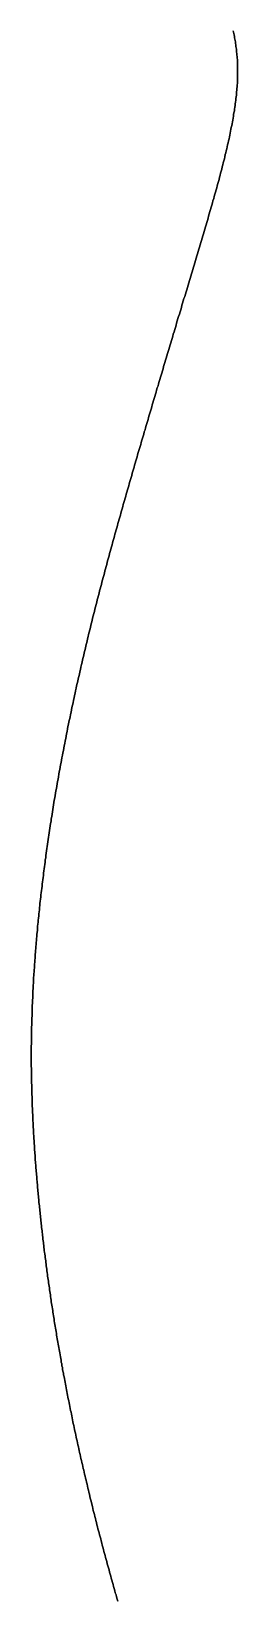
# Model space of a CAD drawing. Header units: inches. Extents: x 130170 to 284068, y 377793 to 804530.
# Drawn here: x 248863.7 to 248878.8, y 747460.3 to 747574.9 of the extents above; entities that cross this region are included whole.
import ezdxf

# ---------------------------------------------------------------- set-up
doc = ezdxf.new("R2010")
doc.units = ezdxf.units.IN
doc.header["$MEASUREMENT"] = 0
doc.layers.add('muni_il', color=7, linetype='Continuous')

msp = doc.modelspace()

# ---------------------------------------------------------------- linework, layer by layer
at = {"layer": 'muni_il'}
for points in [[(248878.43, 747574.9), (248878.46, 747574.8), (248878.48, 747574.7), (248878.5, 747574.6), (248878.52, 747574.49), (248878.54, 747574.39), (248878.56, 747574.29), (248878.58, 747574.18), (248878.6, 747574.08), (248878.61, 747573.97), (248878.63, 747573.87), (248878.64, 747573.76), (248878.66, 747573.66), (248878.67, 747573.55), (248878.68, 747573.44), (248878.69, 747573.33), (248878.7, 747573.23), (248878.71, 747573.12), (248878.72, 747573.01), (248878.73, 747572.9), (248878.74, 747572.79), (248878.74, 747572.68), (248878.75, 747572.56), (248878.75, 747572.45), (248878.76, 747572.34), (248878.76, 747572.22), (248878.76, 747572.11), (248878.76, 747572), (248878.76, 747571.88), (248878.76, 747571.76), (248878.76, 747571.65), (248878.76, 747571.53), (248878.75, 747571.41), (248878.75, 747571.29), (248878.74, 747571.18), (248878.74, 747571.06), (248878.73, 747570.93), (248878.72, 747570.81), (248878.71, 747570.69), (248878.7, 747570.57), (248878.69, 747570.45), (248878.68, 747570.32), (248878.67, 747570.2), (248878.65, 747570.07), (248878.64, 747569.95), (248878.62, 747569.82), (248878.61, 747569.69), (248878.59, 747569.56), (248878.57, 747569.44), (248878.55, 747569.31), (248878.54, 747569.18), (248878.52, 747569.05), (248878.49, 747568.91), (248878.47, 747568.78), (248878.45, 747568.65), (248878.43, 747568.51), (248878.4, 747568.38), (248878.38, 747568.25), (248878.35, 747568.11), (248878.33, 747567.97), (248878.3, 747567.84), (248878.27, 747567.7), (248878.25, 747567.56), (248878.22, 747567.42), (248878.19, 747567.28), (248878.16, 747567.14), (248878.13, 747567), (248878.1, 747566.86), (248878.06, 747566.71), (248878.03, 747566.57), (248878, 747566.43), (248877.97, 747566.28), (248877.93, 747566.14), (248877.9, 747565.99), (248877.86, 747565.85), (248877.82, 747565.7), (248877.79, 747565.55), (248877.75, 747565.4), (248877.71, 747565.25), (248877.68, 747565.1), (248877.64, 747564.95), (248877.6, 747564.8), (248877.56, 747564.65), (248877.52, 747564.5), (248877.48, 747564.35), (248877.44, 747564.2), (248877.4, 747564.04), (248877.35, 747563.89), (248877.31, 747563.74), (248877.27, 747563.58), (248877.23, 747563.43), (248877.18, 747563.27), (248877.14, 747563.11), (248877.1, 747562.96), (248877.05, 747562.8), (248877.01, 747562.64), (248876.96, 747562.49), (248876.92, 747562.33), (248876.87, 747562.17), (248876.83, 747562.01), (248876.78, 747561.85), (248876.74, 747561.69), (248876.69, 747561.53), (248876.64, 747561.37), (248876.6, 747561.21), (248876.55, 747561.05), (248876.5, 747560.89), (248876.46, 747560.73), (248876.41, 747560.57), (248876.36, 747560.4), (248876.31, 747560.24), (248876.26, 747560.08), (248876.22, 747559.92), (248876.17, 747559.76), (248876.12, 747559.59), (248876.07, 747559.43), (248876.02, 747559.27), (248875.97, 747559.1), (248875.92, 747558.94), (248875.88, 747558.78), (248875.83, 747558.61), (248875.78, 747558.45), (248875.73, 747558.29), (248875.68, 747558.12), (248875.63, 747557.96), (248875.58, 747557.79), (248875.53, 747557.63), (248875.48, 747557.47), (248875.43, 747557.3), (248875.38, 747557.14), (248875.33, 747556.97), (248875.29, 747556.81), (248875.24, 747556.65), (248875.19, 747556.48), (248875.14, 747556.32), (248875.09, 747556.16), (248875.04, 747555.99), (248874.99, 747555.83), (248874.94, 747555.67), (248874.89, 747555.5), (248874.84, 747555.34), (248874.79, 747555.18), (248874.74, 747555.01), (248874.69, 747554.85), (248874.65, 747554.69), (248874.6, 747554.53), (248874.55, 747554.36), (248874.5, 747554.2), (248874.45, 747554.04), (248874.4, 747553.88), (248874.35, 747553.72), (248874.3, 747553.55), (248874.26, 747553.39), (248874.21, 747553.23), (248874.16, 747553.07), (248874.11, 747552.91), (248874.06, 747552.75), (248874.02, 747552.59), (248873.97, 747552.43), (248873.92, 747552.27), (248873.87, 747552.11), (248873.82, 747551.95), (248873.78, 747551.79), (248873.73, 747551.63), (248873.68, 747551.47), (248873.63, 747551.32), (248873.59, 747551.16), (248873.54, 747551), (248873.49, 747550.84), (248873.45, 747550.68), (248873.4, 747550.53), (248873.35, 747550.37), (248873.31, 747550.21), (248873.26, 747550.06), (248873.21, 747549.9), (248873.17, 747549.74), (248873.12, 747549.59), (248873.07, 747549.43), (248873.03, 747549.28), (248872.98, 747549.12), (248872.94, 747548.97), (248872.89, 747548.81), (248872.84, 747548.66), (248872.8, 747548.5), (248872.75, 747548.35), (248872.71, 747548.19), (248872.66, 747548.04), (248872.62, 747547.89), (248872.57, 747547.73), (248872.52, 747547.58), (248872.48, 747547.43), (248872.43, 747547.27), (248872.39, 747547.12), (248872.34, 747546.97), (248872.3, 747546.82), (248872.25, 747546.66), (248872.21, 747546.51), (248872.16, 747546.36), (248872.12, 747546.21), (248872.08, 747546.06), (248872.03, 747545.9), (248871.99, 747545.75), (248871.94, 747545.6), (248871.9, 747545.45), (248871.85, 747545.3), (248871.81, 747545.15), (248871.76, 747544.99), (248871.72, 747544.84), (248871.68, 747544.69), (248871.63, 747544.54), (248871.59, 747544.39), (248871.54, 747544.24), (248871.5, 747544.09), (248871.45, 747543.94), (248871.41, 747543.79), (248871.37, 747543.64), (248871.32, 747543.48), (248871.28, 747543.33), (248871.23, 747543.18), (248871.19, 747543.03), (248871.15, 747542.88), (248871.1, 747542.73), (248871.06, 747542.58), (248871.02, 747542.43), (248870.97, 747542.28), (248870.93, 747542.12), (248870.88, 747541.97), (248870.84, 747541.82), (248870.8, 747541.67), (248870.75, 747541.52), (248870.71, 747541.37), (248870.67, 747541.21), (248870.62, 747541.06), (248870.58, 747540.91), (248870.53, 747540.76), (248870.49, 747540.6), (248870.45, 747540.45), (248870.4, 747540.3), (248870.36, 747540.15), (248870.32, 747539.99), (248870.27, 747539.84), (248870.23, 747539.68), (248870.19, 747539.53), (248870.14, 747539.38), (248870.1, 747539.22), (248870.05, 747539.07), (248870.01, 747538.91), (248869.97, 747538.76), (248869.92, 747538.6), (248869.88, 747538.45), (248869.84, 747538.29), (248869.79, 747538.14), (248869.75, 747537.98), (248869.71, 747537.82), (248869.66, 747537.67), (248869.62, 747537.51), (248869.58, 747537.35), (248869.53, 747537.2), (248869.49, 747537.04), (248869.45, 747536.88), (248869.4, 747536.72), (248869.36, 747536.56), (248869.32, 747536.4), (248869.27, 747536.25), (248869.23, 747536.09), (248869.19, 747535.93), (248869.14, 747535.77), (248869.1, 747535.61), (248869.06, 747535.45), (248869.02, 747535.28), (248868.97, 747535.12), (248868.93, 747534.96), (248868.89, 747534.8), (248868.84, 747534.64), (248868.8, 747534.47), (248868.76, 747534.31), (248868.72, 747534.15), (248868.67, 747533.99), (248868.63, 747533.82), (248868.59, 747533.66), (248868.54, 747533.49), (248868.5, 747533.33), (248868.46, 747533.16), (248868.42, 747533), (248868.38, 747532.83), (248868.33, 747532.67), (248868.29, 747532.5), (248868.25, 747532.33), (248868.21, 747532.17), (248868.16, 747532), (248868.12, 747531.83), (248868.08, 747531.67), (248868.04, 747531.5), (248868, 747531.33), (248867.96, 747531.16), (248867.91, 747530.99), (248867.87, 747530.82), (248867.83, 747530.66), (248867.79, 747530.49), (248867.75, 747530.32), (248867.71, 747530.15), (248867.67, 747529.98), (248867.63, 747529.81), (248867.59, 747529.63), (248867.55, 747529.46), (248867.51, 747529.29), (248867.47, 747529.12), (248867.43, 747528.95), (248867.39, 747528.78), (248867.35, 747528.61), (248867.31, 747528.43), (248867.27, 747528.26), (248867.23, 747528.09), (248867.19, 747527.92), (248867.15, 747527.74), (248867.11, 747527.57), (248867.07, 747527.4), (248867.03, 747527.22), (248866.99, 747527.05), (248866.95, 747526.88), (248866.92, 747526.7), (248866.88, 747526.53), (248866.84, 747526.35), (248866.8, 747526.18), (248866.76, 747526.01), (248866.73, 747525.83), (248866.69, 747525.66), (248866.65, 747525.48), (248866.62, 747525.31), (248866.58, 747525.13), (248866.54, 747524.96), (248866.51, 747524.78), (248866.47, 747524.61), (248866.43, 747524.43), (248866.4, 747524.26), (248866.36, 747524.08), (248866.33, 747523.91), (248866.29, 747523.73), (248866.26, 747523.56), (248866.22, 747523.38), (248866.19, 747523.21), (248866.15, 747523.04), (248866.12, 747522.86), (248866.08, 747522.69), (248866.05, 747522.51), (248866.02, 747522.34), (248865.98, 747522.16), (248865.95, 747521.99), (248865.92, 747521.81), (248865.88, 747521.64), (248865.85, 747521.46), (248865.82, 747521.29), (248865.79, 747521.12), (248865.76, 747520.94), (248865.72, 747520.77), (248865.69, 747520.6), (248865.66, 747520.42), (248865.63, 747520.25), (248865.6, 747520.08), (248865.57, 747519.9), (248865.54, 747519.73), (248865.51, 747519.56), (248865.48, 747519.39), (248865.45, 747519.21), (248865.42, 747519.04), (248865.39, 747518.87), (248865.36, 747518.7), (248865.33, 747518.53), (248865.31, 747518.36), (248865.28, 747518.19), (248865.25, 747518.02), (248865.22, 747517.85), (248865.2, 747517.68), (248865.17, 747517.51), (248865.14, 747517.34), (248865.12, 747517.17), (248865.09, 747517), (248865.06, 747516.83), (248865.04, 747516.67), (248865.01, 747516.5), (248864.99, 747516.33), (248864.96, 747516.16), (248864.94, 747516), (248864.91, 747515.83), (248864.89, 747515.66), (248864.86, 747515.5), (248864.84, 747515.33), (248864.82, 747515.17), (248864.79, 747515), (248864.77, 747514.84), (248864.75, 747514.68), (248864.73, 747514.51), (248864.7, 747514.35), (248864.68, 747514.19), (248864.66, 747514.02), (248864.64, 747513.86), (248864.62, 747513.7), (248864.6, 747513.54), (248864.58, 747513.38), (248864.56, 747513.22), (248864.54, 747513.06), (248864.52, 747512.9), (248864.5, 747512.74), (248864.48, 747512.58), (248864.46, 747512.42), (248864.44, 747512.27), (248864.42, 747512.11), (248864.4, 747511.95), (248864.38, 747511.8), (248864.37, 747511.64), (248864.35, 747511.48), (248864.33, 747511.33), (248864.31, 747511.17), (248864.3, 747511.02), (248864.28, 747510.87), (248864.27, 747510.71), (248864.25, 747510.56), (248864.23, 747510.41), (248864.22, 747510.26), (248864.2, 747510.1), (248864.19, 747509.95), (248864.17, 747509.8), (248864.16, 747509.65), (248864.14, 747509.5), (248864.13, 747509.35), (248864.12, 747509.2), (248864.1, 747509.06), (248864.09, 747508.91), (248864.08, 747508.76), (248864.06, 747508.61), (248864.05, 747508.47), (248864.04, 747508.32), (248864.03, 747508.17), (248864.01, 747508.03), (248864, 747507.88), (248863.99, 747507.74), (248863.98, 747507.6), (248863.97, 747507.45), (248863.96, 747507.31), (248863.95, 747507.17), (248863.94, 747507.02), (248863.93, 747506.88), (248863.92, 747506.74), (248863.91, 747506.6), (248863.9, 747506.46), (248863.89, 747506.32), (248863.88, 747506.18), (248863.87, 747506.04), (248863.86, 747505.9), (248863.85, 747505.76), (248863.84, 747505.62), (248863.84, 747505.49), (248863.83, 747505.35), (248863.82, 747505.21), (248863.81, 747505.08), (248863.81, 747504.94), (248863.8, 747504.8), (248863.79, 747504.67), (248863.79, 747504.53), (248863.78, 747504.4), (248863.78, 747504.26), (248863.77, 747504.13), (248863.76, 747504), (248863.76, 747503.86), (248863.75, 747503.73), (248863.75, 747503.6), (248863.74, 747503.47), (248863.74, 747503.33), (248863.73, 747503.2), (248863.73, 747503.07), (248863.73, 747502.94), (248863.72, 747502.81), (248863.72, 747502.68), (248863.71, 747502.55), (248863.71, 747502.42), (248863.71, 747502.29), (248863.7, 747502.16), (248863.7, 747502.03), (248863.7, 747501.91), (248863.7, 747501.78), (248863.69, 747501.65), (248863.69, 747501.52), (248863.69, 747501.39), (248863.69, 747501.27), (248863.69, 747501.14), (248863.69, 747501.01), (248863.69, 747500.89), (248863.68, 747500.76), (248863.68, 747500.64), (248863.68, 747500.51), (248863.68, 747500.39), (248863.68, 747500.26), (248863.68, 747500.14), (248863.68, 747500.01), (248863.68, 747499.89), (248863.68, 747499.76), (248863.68, 747499.64), (248863.68, 747499.52), (248863.68, 747499.39), (248863.68, 747499.27), (248863.69, 747499.15), (248863.69, 747499.02), (248863.69, 747498.9), (248863.69, 747498.78), (248863.69, 747498.65), (248863.69, 747498.53), (248863.7, 747498.41), (248863.7, 747498.29), (248863.7, 747498.17), (248863.7, 747498.04), (248863.71, 747497.92), (248863.71, 747497.8), (248863.71, 747497.68), (248863.71, 747497.56), (248863.72, 747497.44), (248863.72, 747497.32), (248863.72, 747497.2), (248863.73, 747497.08), (248863.73, 747496.96), (248863.74, 747496.83), (248863.74, 747496.71), (248863.74, 747496.59), (248863.75, 747496.47), (248863.75, 747496.35), (248863.76, 747496.23), (248863.76, 747496.11), (248863.77, 747495.99), (248863.77, 747495.87), (248863.78, 747495.76), (248863.78, 747495.64), (248863.79, 747495.52), (248863.79, 747495.4), (248863.8, 747495.28), (248863.81, 747495.16), (248863.81, 747495.04), (248863.82, 747494.92), (248863.82, 747494.8), (248863.83, 747494.68), (248863.84, 747494.56), (248863.84, 747494.44), (248863.85, 747494.32), (248863.86, 747494.21), (248863.86, 747494.09), (248863.87, 747493.97), (248863.88, 747493.85), (248863.89, 747493.73), (248863.89, 747493.61), (248863.9, 747493.49), (248863.91, 747493.37), (248863.92, 747493.25), (248863.92, 747493.14), (248863.93, 747493.02), (248863.94, 747492.9), (248863.95, 747492.78), (248863.96, 747492.66), (248863.97, 747492.54), (248863.97, 747492.42), (248863.98, 747492.3), (248863.99, 747492.18), (248864, 747492.07), (248864.01, 747491.95), (248864.02, 747491.83), (248864.03, 747491.71), (248864.04, 747491.59), (248864.05, 747491.47), (248864.06, 747491.35), (248864.07, 747491.23), (248864.08, 747491.11), (248864.09, 747490.99), (248864.1, 747490.88), (248864.11, 747490.76), (248864.12, 747490.64), (248864.13, 747490.52), (248864.14, 747490.4), (248864.15, 747490.28), (248864.16, 747490.16), (248864.17, 747490.04), (248864.18, 747489.92), (248864.2, 747489.8), (248864.21, 747489.68), (248864.22, 747489.56), (248864.23, 747489.44), (248864.24, 747489.32), (248864.25, 747489.2), (248864.27, 747489.08), (248864.28, 747488.96), (248864.29, 747488.84), (248864.3, 747488.72), (248864.32, 747488.6), (248864.33, 747488.48), (248864.34, 747488.36), (248864.35, 747488.24), (248864.37, 747488.12), (248864.38, 747488), (248864.39, 747487.88), (248864.41, 747487.76), (248864.42, 747487.64), (248864.43, 747487.51), (248864.45, 747487.39), (248864.46, 747487.27), (248864.47, 747487.15), (248864.49, 747487.03), (248864.5, 747486.91), (248864.52, 747486.79), (248864.53, 747486.66), (248864.54, 747486.54), (248864.56, 747486.42), (248864.57, 747486.3), (248864.59, 747486.18), (248864.6, 747486.05), (248864.62, 747485.93), (248864.63, 747485.81), (248864.65, 747485.69), (248864.66, 747485.56), (248864.68, 747485.44), (248864.69, 747485.32), (248864.71, 747485.2), (248864.73, 747485.07), (248864.74, 747484.95), (248864.76, 747484.83), (248864.77, 747484.7), (248864.79, 747484.58), (248864.81, 747484.46), (248864.82, 747484.33), (248864.84, 747484.21), (248864.86, 747484.08), (248864.87, 747483.96), (248864.89, 747483.83), (248864.91, 747483.71), (248864.93, 747483.59), (248864.94, 747483.46), (248864.96, 747483.34), (248864.98, 747483.21), (248865, 747483.09), (248865.01, 747482.96), (248865.03, 747482.83), (248865.05, 747482.71), (248865.07, 747482.58), (248865.09, 747482.46), (248865.11, 747482.33), (248865.13, 747482.2), (248865.14, 747482.08), (248865.16, 747481.95), (248865.18, 747481.82), (248865.2, 747481.7), (248865.22, 747481.57), (248865.24, 747481.44), (248865.26, 747481.32), (248865.28, 747481.19), (248865.3, 747481.06), (248865.32, 747480.93), (248865.34, 747480.8), (248865.36, 747480.68), (248865.38, 747480.55), (248865.4, 747480.42), (248865.42, 747480.29), (248865.45, 747480.16), (248865.47, 747480.03), (248865.49, 747479.9), (248865.51, 747479.77), (248865.53, 747479.64), (248865.55, 747479.51), (248865.57, 747479.38), (248865.6, 747479.25), (248865.62, 747479.12), (248865.64, 747478.99), (248865.66, 747478.86), (248865.69, 747478.73), (248865.71, 747478.6), (248865.73, 747478.47), (248865.76, 747478.34), (248865.78, 747478.2), (248865.8, 747478.07), (248865.83, 747477.94), (248865.85, 747477.81), (248865.87, 747477.67), (248865.9, 747477.54), (248865.92, 747477.41), (248865.95, 747477.28), (248865.97, 747477.14), (248865.99, 747477.01), (248866.02, 747476.87), (248866.04, 747476.74), (248866.07, 747476.61), (248866.1, 747476.47), (248866.12, 747476.34), (248866.15, 747476.2), (248866.17, 747476.07), (248866.2, 747475.93), (248866.22, 747475.8), (248866.25, 747475.66), (248866.28, 747475.52), (248866.3, 747475.39), (248866.33, 747475.25), (248866.36, 747475.12), (248866.38, 747474.98), (248866.41, 747474.84), (248866.44, 747474.7), (248866.47, 747474.57), (248866.49, 747474.43), (248866.52, 747474.29), (248866.55, 747474.15), (248866.58, 747474.02), (248866.61, 747473.88), (248866.64, 747473.74), (248866.66, 747473.6), (248866.69, 747473.46), (248866.72, 747473.32), (248866.75, 747473.18), (248866.78, 747473.04), (248866.81, 747472.9), (248866.84, 747472.76), (248866.87, 747472.62), (248866.9, 747472.48), (248866.93, 747472.34), (248866.96, 747472.2), (248866.99, 747472.06), (248867.02, 747471.92), (248867.05, 747471.77), (248867.09, 747471.63), (248867.12, 747471.49), (248867.15, 747471.35), (248867.18, 747471.21), (248867.21, 747471.06), (248867.24, 747470.92), (248867.28, 747470.78), (248867.31, 747470.63), (248867.34, 747470.49), (248867.37, 747470.35), (248867.41, 747470.2), (248867.44, 747470.06), (248867.47, 747469.91), (248867.51, 747469.77), (248867.54, 747469.63), (248867.57, 747469.48), (248867.61, 747469.34), (248867.64, 747469.19), (248867.68, 747469.04), (248867.71, 747468.9), (248867.75, 747468.75), (248867.78, 747468.61), (248867.82, 747468.46), (248867.85, 747468.31), (248867.89, 747468.17), (248867.92, 747468.02), (248867.96, 747467.87), (248867.99, 747467.73), (248868.03, 747467.58), (248868.07, 747467.43), (248868.1, 747467.29), (248868.14, 747467.14), (248868.18, 747466.99), (248868.21, 747466.84), (248868.25, 747466.69), (248868.29, 747466.55), (248868.32, 747466.4), (248868.36, 747466.25), (248868.4, 747466.1), (248868.44, 747465.95), (248868.48, 747465.8), (248868.51, 747465.65), (248868.55, 747465.5), (248868.59, 747465.35), (248868.63, 747465.21), (248868.67, 747465.06), (248868.71, 747464.91), (248868.75, 747464.76), (248868.79, 747464.61), (248868.83, 747464.46), (248868.87, 747464.31), (248868.91, 747464.16), (248868.95, 747464), (248868.99, 747463.85), (248869.03, 747463.7), (248869.07, 747463.55), (248869.11, 747463.4), (248869.15, 747463.25), (248869.19, 747463.1), (248869.23, 747462.95), (248869.27, 747462.8), (248869.31, 747462.65), (248869.36, 747462.5), (248869.4, 747462.34), (248869.44, 747462.19), (248869.48, 747462.04), (248869.52, 747461.89), (248869.57, 747461.74), (248869.61, 747461.59), (248869.65, 747461.43), (248869.69, 747461.28), (248869.74, 747461.13), (248869.78, 747460.98), (248869.82, 747460.83), (248869.87, 747460.67), (248869.91, 747460.52), (248869.95, 747460.37), (248870, 747460.22)], [(248870, 747460.22), (248869.95, 747460.37), (248869.91, 747460.52), (248869.87, 747460.67), (248869.82, 747460.83), (248869.78, 747460.98), (248869.74, 747461.13), (248869.69, 747461.28), (248869.65, 747461.43), (248869.61, 747461.59), (248869.57, 747461.74), (248869.52, 747461.89), (248869.48, 747462.04), (248869.44, 747462.19), (248869.4, 747462.34), (248869.36, 747462.5), (248869.31, 747462.65), (248869.27, 747462.8), (248869.23, 747462.95), (248869.19, 747463.1), (248869.15, 747463.25), (248869.11, 747463.4), (248869.07, 747463.55), (248869.03, 747463.7), (248868.99, 747463.85), (248868.95, 747464), (248868.91, 747464.16), (248868.87, 747464.31), (248868.83, 747464.46), (248868.79, 747464.61), (248868.75, 747464.76), (248868.71, 747464.91), (248868.67, 747465.06), (248868.63, 747465.21), (248868.59, 747465.35), (248868.55, 747465.5), (248868.51, 747465.65), (248868.48, 747465.8), (248868.44, 747465.95), (248868.4, 747466.1), (248868.36, 747466.25), (248868.32, 747466.4), (248868.29, 747466.55), (248868.25, 747466.69), (248868.21, 747466.84), (248868.18, 747466.99), (248868.14, 747467.14), (248868.1, 747467.29), (248868.07, 747467.43), (248868.03, 747467.58), (248867.99, 747467.73), (248867.96, 747467.87), (248867.92, 747468.02), (248867.89, 747468.17), (248867.85, 747468.31), (248867.82, 747468.46), (248867.78, 747468.61), (248867.75, 747468.75), (248867.71, 747468.9), (248867.68, 747469.04), (248867.64, 747469.19), (248867.61, 747469.34), (248867.57, 747469.48), (248867.54, 747469.63), (248867.51, 747469.77), (248867.47, 747469.91), (248867.44, 747470.06), (248867.41, 747470.2), (248867.37, 747470.35), (248867.34, 747470.49), (248867.31, 747470.63), (248867.28, 747470.78), (248867.24, 747470.92), (248867.21, 747471.06), (248867.18, 747471.21), (248867.15, 747471.35), (248867.12, 747471.49), (248867.09, 747471.63), (248867.05, 747471.77), (248867.02, 747471.92), (248866.99, 747472.06), (248866.96, 747472.2), (248866.93, 747472.34), (248866.9, 747472.48), (248866.87, 747472.62), (248866.84, 747472.76), (248866.81, 747472.9), (248866.78, 747473.04), (248866.75, 747473.18), (248866.72, 747473.32), (248866.69, 747473.46), (248866.66, 747473.6), (248866.64, 747473.74), (248866.61, 747473.88), (248866.58, 747474.02), (248866.55, 747474.15), (248866.52, 747474.29), (248866.49, 747474.43), (248866.47, 747474.57), (248866.44, 747474.7), (248866.41, 747474.84), (248866.38, 747474.98), (248866.36, 747475.12), (248866.33, 747475.25), (248866.3, 747475.39), (248866.28, 747475.52), (248866.25, 747475.66), (248866.22, 747475.8), (248866.2, 747475.93), (248866.17, 747476.07), (248866.15, 747476.2), (248866.12, 747476.34), (248866.1, 747476.47), (248866.07, 747476.61), (248866.04, 747476.74), (248866.02, 747476.87), (248865.99, 747477.01), (248865.97, 747477.14), (248865.95, 747477.28), (248865.92, 747477.41), (248865.9, 747477.54), (248865.87, 747477.67), (248865.85, 747477.81), (248865.83, 747477.94), (248865.8, 747478.07), (248865.78, 747478.2), (248865.76, 747478.34), (248865.73, 747478.47), (248865.71, 747478.6), (248865.69, 747478.73), (248865.66, 747478.86), (248865.64, 747478.99), (248865.62, 747479.12), (248865.6, 747479.25), (248865.57, 747479.38), (248865.55, 747479.51), (248865.53, 747479.64), (248865.51, 747479.77), (248865.49, 747479.9), (248865.47, 747480.03), (248865.45, 747480.16), (248865.42, 747480.29), (248865.4, 747480.42), (248865.38, 747480.55), (248865.36, 747480.68), (248865.34, 747480.8), (248865.32, 747480.93), (248865.3, 747481.06), (248865.28, 747481.19), (248865.26, 747481.32), (248865.24, 747481.44), (248865.22, 747481.57), (248865.2, 747481.7), (248865.18, 747481.82), (248865.16, 747481.95), (248865.14, 747482.08), (248865.13, 747482.2), (248865.11, 747482.33), (248865.09, 747482.46), (248865.07, 747482.58), (248865.05, 747482.71), (248865.03, 747482.83), (248865.01, 747482.96), (248865, 747483.09), (248864.98, 747483.21), (248864.96, 747483.34), (248864.94, 747483.46), (248864.93, 747483.59), (248864.91, 747483.71), (248864.89, 747483.83), (248864.87, 747483.96), (248864.86, 747484.08), (248864.84, 747484.21), (248864.82, 747484.33), (248864.81, 747484.46), (248864.79, 747484.58), (248864.77, 747484.7), (248864.76, 747484.83), (248864.74, 747484.95), (248864.73, 747485.07), (248864.71, 747485.2), (248864.69, 747485.32), (248864.68, 747485.44), (248864.66, 747485.56), (248864.65, 747485.69), (248864.63, 747485.81), (248864.62, 747485.93), (248864.6, 747486.05), (248864.59, 747486.18), (248864.57, 747486.3), (248864.56, 747486.42), (248864.54, 747486.54), (248864.53, 747486.66), (248864.52, 747486.79), (248864.5, 747486.91), (248864.49, 747487.03), (248864.47, 747487.15), (248864.46, 747487.27), (248864.45, 747487.39), (248864.43, 747487.51), (248864.42, 747487.64), (248864.41, 747487.76), (248864.39, 747487.88), (248864.38, 747488), (248864.37, 747488.12), (248864.35, 747488.24), (248864.34, 747488.36), (248864.33, 747488.48), (248864.32, 747488.6), (248864.3, 747488.72), (248864.29, 747488.84), (248864.28, 747488.96), (248864.27, 747489.08), (248864.25, 747489.2), (248864.24, 747489.32), (248864.23, 747489.44), (248864.22, 747489.56), (248864.21, 747489.68), (248864.2, 747489.8), (248864.18, 747489.92), (248864.17, 747490.04), (248864.16, 747490.16), (248864.15, 747490.28), (248864.14, 747490.4), (248864.13, 747490.52), (248864.12, 747490.64), (248864.11, 747490.76), (248864.1, 747490.88), (248864.09, 747490.99), (248864.08, 747491.11), (248864.07, 747491.23), (248864.06, 747491.35), (248864.05, 747491.47), (248864.04, 747491.59), (248864.03, 747491.71), (248864.02, 747491.83), (248864.01, 747491.95), (248864, 747492.07), (248863.99, 747492.18), (248863.98, 747492.3), (248863.97, 747492.42), (248863.97, 747492.54), (248863.96, 747492.66), (248863.95, 747492.78), (248863.94, 747492.9), (248863.93, 747493.02), (248863.92, 747493.14), (248863.92, 747493.25), (248863.91, 747493.37), (248863.9, 747493.49), (248863.89, 747493.61), (248863.89, 747493.73), (248863.88, 747493.85), (248863.87, 747493.97), (248863.86, 747494.09), (248863.86, 747494.21), (248863.85, 747494.32), (248863.84, 747494.44), (248863.84, 747494.56), (248863.83, 747494.68), (248863.82, 747494.8), (248863.82, 747494.92), (248863.81, 747495.04), (248863.81, 747495.16), (248863.8, 747495.28), (248863.79, 747495.4), (248863.79, 747495.52), (248863.78, 747495.64), (248863.78, 747495.76), (248863.77, 747495.87), (248863.77, 747495.99), (248863.76, 747496.11), (248863.76, 747496.23), (248863.75, 747496.35), (248863.75, 747496.47), (248863.74, 747496.59), (248863.74, 747496.71), (248863.74, 747496.83), (248863.73, 747496.96), (248863.73, 747497.08), (248863.72, 747497.2), (248863.72, 747497.32), (248863.72, 747497.44), (248863.71, 747497.56), (248863.71, 747497.68), (248863.71, 747497.8), (248863.71, 747497.92), (248863.7, 747498.04), (248863.7, 747498.17), (248863.7, 747498.29), (248863.7, 747498.41), (248863.69, 747498.53), (248863.69, 747498.65), (248863.69, 747498.78), (248863.69, 747498.9), (248863.69, 747499.02), (248863.69, 747499.15), (248863.68, 747499.27), (248863.68, 747499.39), (248863.68, 747499.52), (248863.68, 747499.64), (248863.68, 747499.76), (248863.68, 747499.89), (248863.68, 747500.01), (248863.68, 747500.14), (248863.68, 747500.26), (248863.68, 747500.39), (248863.68, 747500.51), (248863.68, 747500.64), (248863.68, 747500.76), (248863.69, 747500.89), (248863.69, 747501.01), (248863.69, 747501.14), (248863.69, 747501.27), (248863.69, 747501.39), (248863.69, 747501.52), (248863.69, 747501.65), (248863.7, 747501.78), (248863.7, 747501.91), (248863.7, 747502.03), (248863.7, 747502.16), (248863.71, 747502.29), (248863.71, 747502.42), (248863.71, 747502.55), (248863.72, 747502.68), (248863.72, 747502.81), (248863.73, 747502.94), (248863.73, 747503.07), (248863.73, 747503.2), (248863.74, 747503.33), (248863.74, 747503.47), (248863.75, 747503.6), (248863.75, 747503.73), (248863.76, 747503.86), (248863.76, 747504), (248863.77, 747504.13), (248863.78, 747504.26), (248863.78, 747504.4), (248863.79, 747504.53), (248863.79, 747504.67), (248863.8, 747504.8), (248863.81, 747504.94), (248863.81, 747505.08), (248863.82, 747505.21), (248863.83, 747505.35), (248863.84, 747505.49), (248863.84, 747505.62), (248863.85, 747505.76), (248863.86, 747505.9), (248863.87, 747506.04), (248863.88, 747506.18), (248863.89, 747506.32), (248863.9, 747506.46), (248863.91, 747506.6), (248863.92, 747506.74), (248863.93, 747506.88), (248863.94, 747507.02), (248863.95, 747507.17), (248863.96, 747507.31), (248863.97, 747507.45), (248863.98, 747507.6), (248863.99, 747507.74), (248864, 747507.88), (248864.01, 747508.03), (248864.03, 747508.17), (248864.04, 747508.32), (248864.05, 747508.47), (248864.06, 747508.61), (248864.08, 747508.76), (248864.09, 747508.91), (248864.1, 747509.06), (248864.12, 747509.2), (248864.13, 747509.35), (248864.14, 747509.5), (248864.16, 747509.65), (248864.17, 747509.8), (248864.19, 747509.95), (248864.2, 747510.1), (248864.22, 747510.26), (248864.23, 747510.41), (248864.25, 747510.56), (248864.27, 747510.71), (248864.28, 747510.87), (248864.3, 747511.02), (248864.31, 747511.17), (248864.33, 747511.33), (248864.35, 747511.48), (248864.37, 747511.64), (248864.38, 747511.8), (248864.4, 747511.95), (248864.42, 747512.11), (248864.44, 747512.27), (248864.46, 747512.42), (248864.48, 747512.58), (248864.5, 747512.74), (248864.52, 747512.9), (248864.54, 747513.06), (248864.56, 747513.22), (248864.58, 747513.38), (248864.6, 747513.54), (248864.62, 747513.7), (248864.64, 747513.86), (248864.66, 747514.02), (248864.68, 747514.19), (248864.7, 747514.35), (248864.73, 747514.51), (248864.75, 747514.68), (248864.77, 747514.84), (248864.79, 747515), (248864.82, 747515.17), (248864.84, 747515.33), (248864.86, 747515.5), (248864.89, 747515.66), (248864.91, 747515.83), (248864.94, 747516), (248864.96, 747516.16), (248864.99, 747516.33), (248865.01, 747516.5), (248865.04, 747516.67), (248865.06, 747516.83), (248865.09, 747517), (248865.12, 747517.17), (248865.14, 747517.34), (248865.17, 747517.51), (248865.2, 747517.68), (248865.22, 747517.85), (248865.25, 747518.02), (248865.28, 747518.19), (248865.31, 747518.36), (248865.33, 747518.53), (248865.36, 747518.7), (248865.39, 747518.87), (248865.42, 747519.04), (248865.45, 747519.21), (248865.48, 747519.39), (248865.51, 747519.56), (248865.54, 747519.73), (248865.57, 747519.9), (248865.6, 747520.08), (248865.63, 747520.25), (248865.66, 747520.42), (248865.69, 747520.6), (248865.72, 747520.77), (248865.76, 747520.94), (248865.79, 747521.12), (248865.82, 747521.29), (248865.85, 747521.46), (248865.88, 747521.64), (248865.92, 747521.81), (248865.95, 747521.99), (248865.98, 747522.16), (248866.02, 747522.34), (248866.05, 747522.51), (248866.08, 747522.69), (248866.12, 747522.86), (248866.15, 747523.04), (248866.19, 747523.21), (248866.22, 747523.38), (248866.26, 747523.56), (248866.29, 747523.73), (248866.33, 747523.91), (248866.36, 747524.08), (248866.4, 747524.26), (248866.43, 747524.43), (248866.47, 747524.61), (248866.51, 747524.78), (248866.54, 747524.96), (248866.58, 747525.13), (248866.62, 747525.31), (248866.65, 747525.48), (248866.69, 747525.66), (248866.73, 747525.83), (248866.76, 747526.01), (248866.8, 747526.18), (248866.84, 747526.35), (248866.88, 747526.53), (248866.92, 747526.7), (248866.95, 747526.88), (248866.99, 747527.05), (248867.03, 747527.22), (248867.07, 747527.4), (248867.11, 747527.57), (248867.15, 747527.74), (248867.19, 747527.92), (248867.23, 747528.09), (248867.27, 747528.26), (248867.31, 747528.43), (248867.35, 747528.61), (248867.39, 747528.78), (248867.43, 747528.95), (248867.47, 747529.12), (248867.51, 747529.29), (248867.55, 747529.46), (248867.59, 747529.63), (248867.63, 747529.81), (248867.67, 747529.98), (248867.71, 747530.15), (248867.75, 747530.32), (248867.79, 747530.49), (248867.83, 747530.66), (248867.87, 747530.82), (248867.91, 747530.99), (248867.96, 747531.16), (248868, 747531.33), (248868.04, 747531.5), (248868.08, 747531.67), (248868.12, 747531.83), (248868.16, 747532), (248868.21, 747532.17), (248868.25, 747532.33), (248868.29, 747532.5), (248868.33, 747532.67), (248868.38, 747532.83), (248868.42, 747533), (248868.46, 747533.16), (248868.5, 747533.33), (248868.54, 747533.49), (248868.59, 747533.66), (248868.63, 747533.82), (248868.67, 747533.99), (248868.72, 747534.15), (248868.76, 747534.31), (248868.8, 747534.47), (248868.84, 747534.64), (248868.89, 747534.8), (248868.93, 747534.96), (248868.97, 747535.12), (248869.02, 747535.28), (248869.06, 747535.45), (248869.1, 747535.61), (248869.14, 747535.77), (248869.19, 747535.93), (248869.23, 747536.09), (248869.27, 747536.25), (248869.32, 747536.4), (248869.36, 747536.56), (248869.4, 747536.72), (248869.45, 747536.88), (248869.49, 747537.04), (248869.53, 747537.2), (248869.58, 747537.35), (248869.62, 747537.51), (248869.66, 747537.67), (248869.71, 747537.82), (248869.75, 747537.98), (248869.79, 747538.14), (248869.84, 747538.29), (248869.88, 747538.45), (248869.92, 747538.6), (248869.97, 747538.76), (248870.01, 747538.91), (248870.05, 747539.07), (248870.1, 747539.22), (248870.14, 747539.38), (248870.19, 747539.53), (248870.23, 747539.68), (248870.27, 747539.84), (248870.32, 747539.99), (248870.36, 747540.15), (248870.4, 747540.3), (248870.45, 747540.45), (248870.49, 747540.6), (248870.53, 747540.76), (248870.58, 747540.91), (248870.62, 747541.06), (248870.67, 747541.21), (248870.71, 747541.37), (248870.75, 747541.52), (248870.8, 747541.67), (248870.84, 747541.82), (248870.88, 747541.97), (248870.93, 747542.12), (248870.97, 747542.28), (248871.02, 747542.43), (248871.06, 747542.58), (248871.1, 747542.73), (248871.15, 747542.88), (248871.19, 747543.03), (248871.23, 747543.18), (248871.28, 747543.33), (248871.32, 747543.48), (248871.37, 747543.64), (248871.41, 747543.79), (248871.45, 747543.94), (248871.5, 747544.09), (248871.54, 747544.24), (248871.59, 747544.39), (248871.63, 747544.54), (248871.68, 747544.69), (248871.72, 747544.84), (248871.76, 747544.99), (248871.81, 747545.15), (248871.85, 747545.3), (248871.9, 747545.45), (248871.94, 747545.6), (248871.99, 747545.75), (248872.03, 747545.9), (248872.08, 747546.06), (248872.12, 747546.21), (248872.16, 747546.36), (248872.21, 747546.51), (248872.25, 747546.66), (248872.3, 747546.82), (248872.34, 747546.97), (248872.39, 747547.12), (248872.43, 747547.27), (248872.48, 747547.43), (248872.52, 747547.58), (248872.57, 747547.73), (248872.62, 747547.89), (248872.66, 747548.04), (248872.71, 747548.19), (248872.75, 747548.35), (248872.8, 747548.5), (248872.84, 747548.66), (248872.89, 747548.81), (248872.94, 747548.97), (248872.98, 747549.12), (248873.03, 747549.28), (248873.07, 747549.43), (248873.12, 747549.59), (248873.17, 747549.74), (248873.21, 747549.9), (248873.26, 747550.06), (248873.31, 747550.21), (248873.35, 747550.37), (248873.4, 747550.53), (248873.45, 747550.68), (248873.49, 747550.84), (248873.54, 747551), (248873.59, 747551.16), (248873.63, 747551.32), (248873.68, 747551.47), (248873.73, 747551.63), (248873.78, 747551.79), (248873.82, 747551.95), (248873.87, 747552.11), (248873.92, 747552.27), (248873.97, 747552.43), (248874.02, 747552.59), (248874.06, 747552.75), (248874.11, 747552.91), (248874.16, 747553.07), (248874.21, 747553.23), (248874.26, 747553.39), (248874.3, 747553.55), (248874.35, 747553.72), (248874.4, 747553.88), (248874.45, 747554.04), (248874.5, 747554.2), (248874.55, 747554.36), (248874.6, 747554.53), (248874.65, 747554.69), (248874.69, 747554.85), (248874.74, 747555.01), (248874.79, 747555.18), (248874.84, 747555.34), (248874.89, 747555.5), (248874.94, 747555.67), (248874.99, 747555.83), (248875.04, 747555.99), (248875.09, 747556.16), (248875.14, 747556.32), (248875.19, 747556.48), (248875.24, 747556.65), (248875.29, 747556.81), (248875.33, 747556.97), (248875.38, 747557.14), (248875.43, 747557.3), (248875.48, 747557.47), (248875.53, 747557.63), (248875.58, 747557.79), (248875.63, 747557.96), (248875.68, 747558.12), (248875.73, 747558.29), (248875.78, 747558.45), (248875.83, 747558.61), (248875.88, 747558.78), (248875.92, 747558.94), (248875.97, 747559.1), (248876.02, 747559.27), (248876.07, 747559.43), (248876.12, 747559.59), (248876.17, 747559.76), (248876.22, 747559.92), (248876.26, 747560.08), (248876.31, 747560.24), (248876.36, 747560.4), (248876.41, 747560.57), (248876.46, 747560.73), (248876.5, 747560.89), (248876.55, 747561.05), (248876.6, 747561.21), (248876.64, 747561.37), (248876.69, 747561.53), (248876.74, 747561.69), (248876.78, 747561.85), (248876.83, 747562.01), (248876.87, 747562.17), (248876.92, 747562.33), (248876.96, 747562.49), (248877.01, 747562.64), (248877.05, 747562.8), (248877.1, 747562.96), (248877.14, 747563.11), (248877.18, 747563.27), (248877.23, 747563.43), (248877.27, 747563.58), (248877.31, 747563.74), (248877.35, 747563.89), (248877.4, 747564.04), (248877.44, 747564.2), (248877.48, 747564.35), (248877.52, 747564.5), (248877.56, 747564.65), (248877.6, 747564.8), (248877.64, 747564.95), (248877.68, 747565.1), (248877.71, 747565.25), (248877.75, 747565.4), (248877.79, 747565.55), (248877.82, 747565.7), (248877.86, 747565.85), (248877.9, 747565.99), (248877.93, 747566.14), (248877.97, 747566.28), (248878, 747566.43), (248878.03, 747566.57), (248878.06, 747566.71), (248878.1, 747566.86), (248878.13, 747567), (248878.16, 747567.14), (248878.19, 747567.28), (248878.22, 747567.42), (248878.25, 747567.56), (248878.27, 747567.7), (248878.3, 747567.84), (248878.33, 747567.97), (248878.35, 747568.11), (248878.38, 747568.25), (248878.4, 747568.38), (248878.43, 747568.51), (248878.45, 747568.65), (248878.47, 747568.78), (248878.49, 747568.91), (248878.52, 747569.05), (248878.54, 747569.18), (248878.55, 747569.31), (248878.57, 747569.44), (248878.59, 747569.56), (248878.61, 747569.69), (248878.62, 747569.82), (248878.64, 747569.95), (248878.65, 747570.07), (248878.67, 747570.2), (248878.68, 747570.32), (248878.69, 747570.45), (248878.7, 747570.57), (248878.71, 747570.69), (248878.72, 747570.81), (248878.73, 747570.93), (248878.74, 747571.06), (248878.74, 747571.18), (248878.75, 747571.29), (248878.75, 747571.41), (248878.76, 747571.53), (248878.76, 747571.65), (248878.76, 747571.76), (248878.76, 747571.88), (248878.76, 747572), (248878.76, 747572.11), (248878.76, 747572.22), (248878.76, 747572.34), (248878.75, 747572.45), (248878.75, 747572.56), (248878.74, 747572.68), (248878.74, 747572.79), (248878.73, 747572.9), (248878.72, 747573.01), (248878.71, 747573.12), (248878.7, 747573.23), (248878.69, 747573.33), (248878.68, 747573.44), (248878.67, 747573.55), (248878.66, 747573.66), (248878.64, 747573.76), (248878.63, 747573.87), (248878.61, 747573.97), (248878.6, 747574.08), (248878.58, 747574.18), (248878.56, 747574.29), (248878.54, 747574.39), (248878.52, 747574.49), (248878.5, 747574.6), (248878.48, 747574.7), (248878.46, 747574.8), (248878.43, 747574.9)]]:
    msp.add_lwpolyline(points, dxfattribs=at)

doc.saveas('drawing.dxf')
